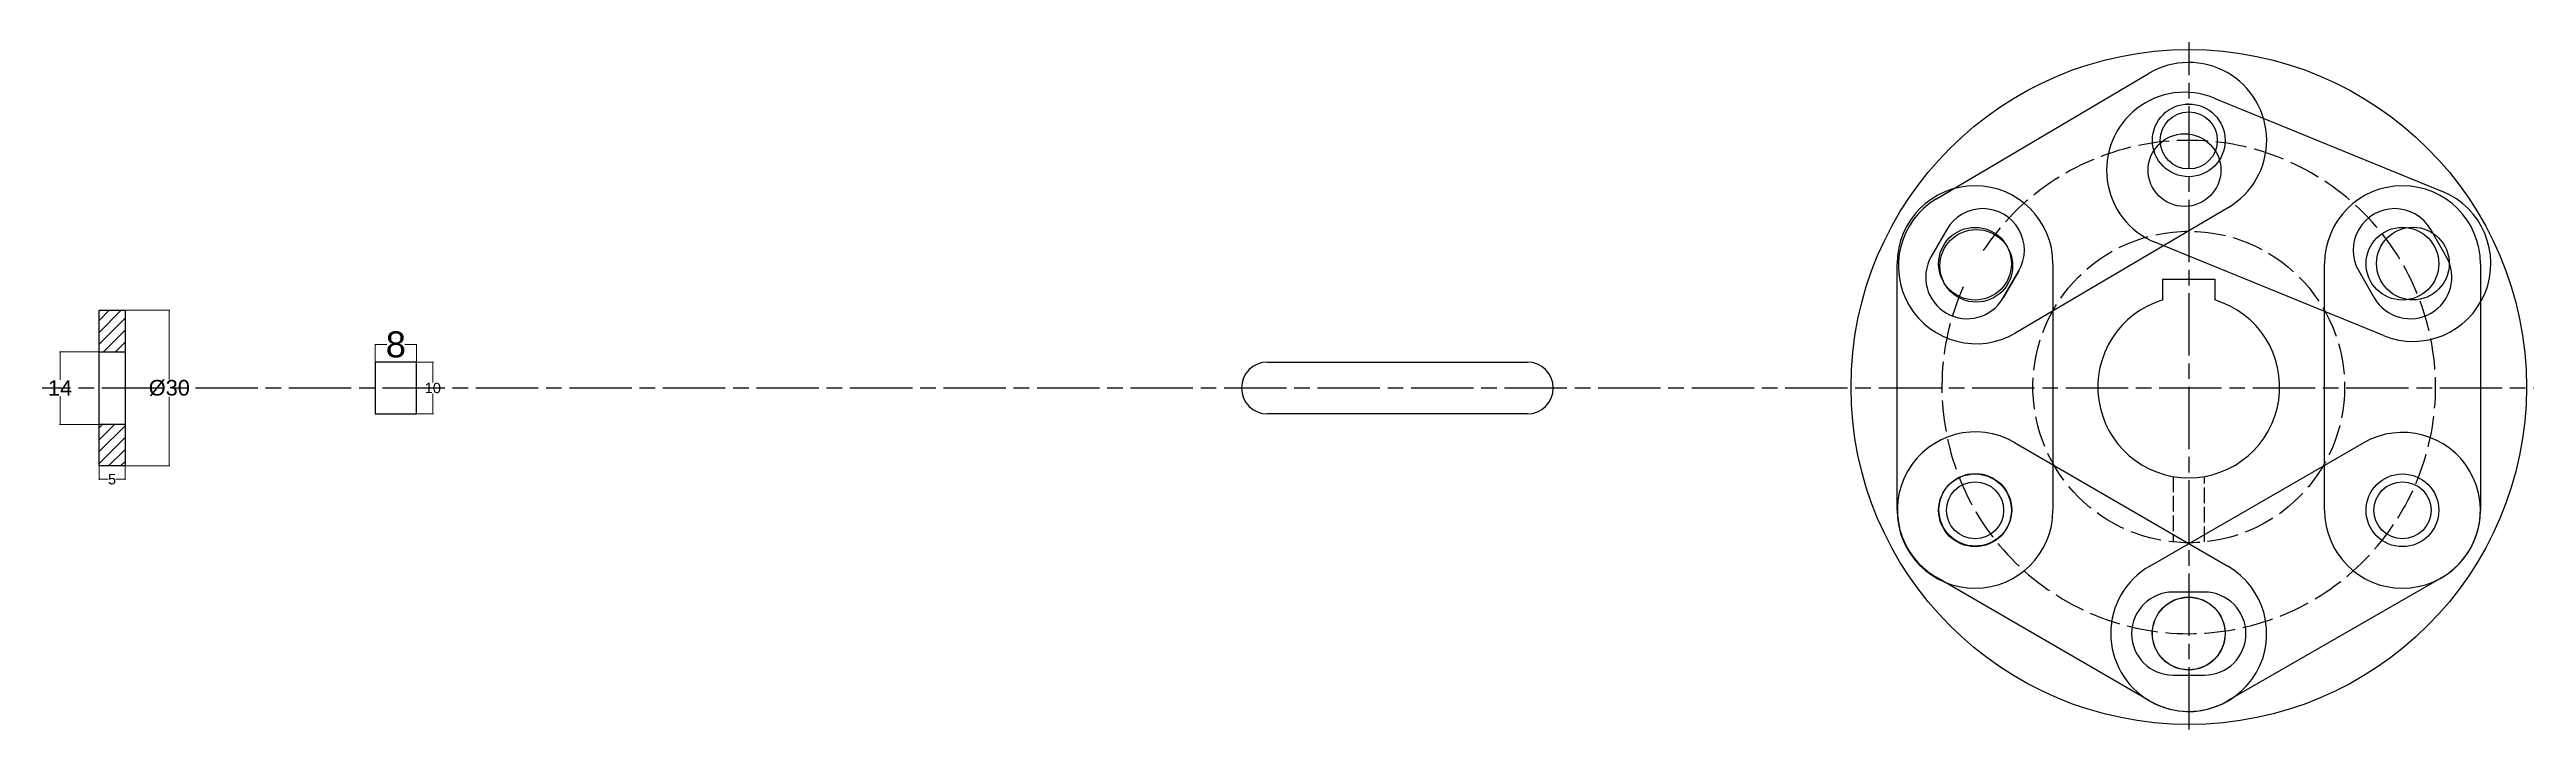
# Model space of a CAD drawing. Header units: inches. Extents: x -957 to 100, y -481 to 97.
# Drawn here: x -376.8 to 99.9, y -47.5 to 82.5 of the extents above; entities that cross this region are included whole.
import ezdxf

# ---------------------------------------------------------------- set-up
doc = ezdxf.new("R2010")
doc.units = ezdxf.units.IN
doc.header["$MEASUREMENT"] = 0
for name, pattern in [('AM_ISO02W050', [7.5, 6, -1.5]), ('AM_ISO02W050x2', [3.75, 3, -0.75]), ('AM_ISO08W050', [18, 12, -1.5, 3, -1.5])]:
    doc.linetypes.add(name, pattern=pattern)
doc.layers.add('AM_5', color=3, linetype='Continuous', lineweight=15)
doc.styles.get("Standard").update_dxf_attribs({"font": 'arial.ttf'})
doc.dimstyles.new('AM_ANSI$0', dxfattribs={"dimtxt": 0.12, "dimasz": 0.12, "dimexe": 0.1, "dimexo": 0.05, "dimgap": 0.06, "dimtad": 0, "dimtih": 1, "dimtoh": 1, "dimdec": 4, "dimzin": 7, "dimdsep": 46, "dimtxsty": 'Standard', "dimcen": 0, "dimclrd": 256, "dimclre": 256, "dimclrt": 2, "dimadec": 0, "dimazin": 2, "dimtp": 0.1, "dimtm": 0.1, "dimtfac": 0.71, "dimtdec": 4, "dimtofl": 0, "dimtmove": 0, "dimatfit": 3, "dimfxl": 1, "dimtolj": 1, "dimtzin": 7, "dimlwd": -1, "dimlwe": -1, "dimarcsym": 1})

# ---------------------------------------------------------------- blocks, each defined once
blk = doc.blocks.new('*D38')
at = {"layer": 'AM_5', "linetype": 'ByBlock', "transparency": 16777216}
for p, q in [((-362.24, 32.26), (-353.66, 32.26)), ((-353.76, 32.14), (-353.76, 18.93)), ((-353.76, 2.38), (-353.76, 15.58)), ((-362.24, 2.26), (-353.66, 2.26))]:
    blk.add_line(p, q, dxfattribs=at)
at = {"layer": 'AM_5', "transparency": 16777216}
for points in [[(-353.78, 32.14), (-353.74, 32.14), (-353.76, 32.26)], [(-353.78, 2.38), (-353.74, 2.38), (-353.76, 2.26)]]:
    blk.add_solid(points, dxfattribs=at)
at = {"layer": 'Defpoints', "color": 0, "transparency": 16777216}
for p in [(-362.29, 32.26), (-362.29, 2.26), (-353.76, 2.26)]:
    blk.add_point(p, dxfattribs=at)
at = {"layer": 'AM_5', "color": 2, "transparency": 16777216, "insert": (-353.76, 17.26), "char_height": 0.12, "attachment_point": 5}
blk.add_mtext('\\A1;{\\H3;%%C30}', dxfattribs=at)
blk = doc.blocks.new('*D39')
at = {"layer": 'AM_5', "linetype": 'ByBlock', "transparency": 16777216}
for p, q in [((-367.34, 24.26), (-374.9, 24.26)), ((-374.8, 24.14), (-374.8, 18.82)), ((-374.8, 10.38), (-374.8, 15.69)), ((-367.34, 10.26), (-374.9, 10.26))]:
    blk.add_line(p, q, dxfattribs=at)
at = {"layer": 'AM_5', "transparency": 16777216}
for points in [[(-374.82, 24.14), (-374.78, 24.14), (-374.8, 24.26)], [(-374.82, 10.38), (-374.78, 10.38), (-374.8, 10.26)]]:
    blk.add_solid(points, dxfattribs=at)
at = {"layer": 'Defpoints', "color": 0, "transparency": 16777216}
for p in [(-374.8, 24.26), (-367.29, 24.26), (-367.29, 10.26)]:
    blk.add_point(p, dxfattribs=at)
at = {"layer": 'AM_5', "color": 2, "transparency": 16777216, "insert": (-374.8, 17.26), "char_height": 0.12, "attachment_point": 5}
blk.add_mtext('\\A1;{\\H3;14}', dxfattribs=at)
blk = doc.blocks.new('*D40')
at = {"layer": 'AM_5', "linetype": 'ByBlock', "transparency": 16777216}
for p, q in [((-367.29, 2.21), (-367.29, -0.42)), ((-362.29, 2.21), (-362.29, -0.42)), ((-367.17, -0.32), (-365.51, -0.32)), ((-362.41, -0.32), (-364.07, -0.32))]:
    blk.add_line(p, q, dxfattribs=at)
at = {"layer": 'AM_5', "transparency": 16777216}
for points in [[(-367.17, -0.3), (-367.17, -0.34), (-367.29, -0.32)], [(-362.41, -0.3), (-362.41, -0.34), (-362.29, -0.32)]]:
    blk.add_solid(points, dxfattribs=at)
at = {"layer": 'Defpoints', "color": 0, "transparency": 16777216}
for p in [(-367.29, 2.26), (-362.29, 2.26), (-367.29, -0.32)]:
    blk.add_point(p, dxfattribs=at)
at = {"layer": 'AM_5', "color": 2, "transparency": 16777216, "insert": (-364.79, -0.32), "char_height": 0.12, "attachment_point": 5}
blk.add_mtext('\\A1;{\\H2;5}', dxfattribs=at)
blk = doc.blocks.new('*D41')
at = {"layer": 'AM_5', "linetype": 'ByBlock', "transparency": 16777216}
for p, q in [((-314.16, 22.31), (-314.16, 25.73)), ((-314.04, 25.63), (-311.87, 25.63)), ((-306.28, 25.63), (-308.46, 25.63)), ((-306.16, 22.31), (-306.16, 25.73))]:
    blk.add_line(p, q, dxfattribs=at)
at = {"layer": 'AM_5', "transparency": 16777216}
for points in [[(-314.04, 25.65), (-314.04, 25.61), (-314.16, 25.63)], [(-306.28, 25.65), (-306.28, 25.61), (-306.16, 25.63)]]:
    blk.add_solid(points, dxfattribs=at)
at = {"layer": 'Defpoints', "color": 0, "transparency": 16777216}
for p in [(-314.16, 25.63), (-314.16, 22.26), (-306.16, 22.26)]:
    blk.add_point(p, dxfattribs=at)
at = {"layer": 'AM_5', "color": 2, "transparency": 16777216, "insert": (-310.16, 25.63), "char_height": 0.12, "attachment_point": 5}
blk.add_mtext('\\A1;{\\H5;8}', dxfattribs=at)
blk = doc.blocks.new('*D42')
at = {"layer": 'AM_5', "linetype": 'ByBlock', "transparency": 16777216}
for p, q in [((-306.11, 22.26), (-302.94, 22.26)), ((-303.04, 22.14), (-303.04, 18.34)), ((-303.04, 12.38), (-303.04, 16.18)), ((-306.11, 12.26), (-302.94, 12.26))]:
    blk.add_line(p, q, dxfattribs=at)
at = {"layer": 'AM_5', "transparency": 16777216}
for points in [[(-303.06, 22.14), (-303.02, 22.14), (-303.04, 22.26)], [(-303.06, 12.38), (-303.02, 12.38), (-303.04, 12.26)]]:
    blk.add_solid(points, dxfattribs=at)
at = {"layer": 'Defpoints', "color": 0, "transparency": 16777216}
for p in [(-306.16, 22.26), (-306.16, 12.26), (-303.04, 12.26)]:
    blk.add_point(p, dxfattribs=at)
at = {"layer": 'AM_5', "color": 2, "transparency": 16777216, "insert": (-303.04, 17.26), "char_height": 0.12, "attachment_point": 5}
blk.add_mtext('\\A1;{\\H2;10}', dxfattribs=at)

msp = doc.modelspace()

# ---------------------------------------------------------------- hatches: boundary and pattern name
h = msp.add_hatch()
h.set_pattern_fill('ANSI31', color=256, scale=13)
h.paths.add_polyline_path([(-362.2896, 10.25873), (-367.2896, 10.25873), (-367.2896, 2.25873), (-362.2896, 2.25873)])
h.paths.add_polyline_path([(-362.2896, 32.25873), (-367.2896, 32.25873), (-367.2896, 24.25873), (-362.2896, 24.25873)])

# ---------------------------------------------------------------- linework, layer by layer
for p, q in [((34.92497, 71.95567), (34.53629, 71.94487)), ((2.21697, 39.80375), (-0.78303, 34.6076)), ((31.92497, -38.04433), (37.92497, -38.04433))]:
    msp.add_line(p, q)
at = {"linetype": 'AM_ISO08W050'}
for p, direction in [((34.92497, 17.45567), (0, -1)), ((-632.25216, 17.25873), (-1, 0))]:
    msp.add_xline(p, direction, dxfattribs=at)
for points in [[(-13.6, 53.70503), (27.29406, 77.86959)], [(39.78752, 73.10604), (83.74856, 55.11501)], [(-11.63944, 47.80375), (-14.63944, 42.6076)], [(42.55589, 52.04176), (1.66182, 27.8772)], [(84.48938, 42.6076), (81.48938, 47.80375)], [(72.3858, 27.35015), (28.42477, 45.34118)], [(-21.21123, -6.29433), (-21.21123, 41.20567)], [(-0.78303, 34.6076), (2.21697, 39.80375)], [(8.78877, 41.20567), (8.78877, -6.29433)], [(29.92497, 34.22618), (29.92497, 38.25567), (39.92497, 38.25567), (39.92497, 34.22618)], [(61.06118, -6.29433), (61.06118, 41.20567)], [(67.63298, 39.80375), (67.63298, 39.80375), (70.63298, 34.6076)], [(91.06118, 41.20567), (91.06118, -6.29433)], [(-142.38935, 22.25873), (-92.38935, 22.25873)], [(-92.38935, 12.25873), (-142.38935, 12.25873)], [(1.3729, 6.7729), (42.45467, -17.07114)], [(27.41753, -17.02024), (68.57018, 6.70125)], [(27.39528, -43.01752), (-13.68649, -19.17348)], [(37.92497, -22.04433), (31.92497, -22.04433)], [(83.55218, -19.2899), (42.39952, -43.01139)], [(31.92497, -38.04433), (37.92497, -38.04433)]]:
    msp.add_lwpolyline(points)
for points in [[(-367.2896, 32.25873), (-362.2896, 32.25873), (-362.2896, 2.25873), (-367.2896, 2.25873)], [(-367.2896, 24.25873), (-362.2896, 24.25873), (-362.2896, 10.25873), (-367.2896, 10.25873)], [(-306.16274, 22.25873), (-314.16274, 22.25873), (-314.16274, 12.25873), (-306.16274, 12.25873)]]:
    msp.add_lwpolyline(points, close=True)
at = {"linetype": 'AM_ISO02W050x2'}
for points in [[(31.92497, 0.21473), (31.92497, -12.39395)], [(37.92497, -12.39395), (37.92497, 0.21473)]]:
    msp.add_lwpolyline(points, dxfattribs=at)
for centre, radius in [((34.92497, 17.45567), 65), ((34.92497, 64.95567), 7), ((34.92497, 64.95567), 7), ((34.92497, 64.95567), 5.5), ((34.10614, 59.22361), 7), ((-6.21123, 41.20567), 7), ((-5.96909, 40.79112), 7), ((76.06118, 41.20567), 7), ((78.06718, 41.23258), 7), ((-6.21123, -6.29433), 7), ((-6.21123, -6.29433), 7), ((-6.1568, -6.20029), 7), ((76.06118, -6.29433), 7), ((76.06118, -6.29433), 7), ((76.06118, -6.29433), 7), ((-6.21123, -6.29433), 5.5), ((76.06118, -6.29433), 5.5), ((34.90853, -30.01582), 7), ((34.92497, -30.04433), 7)]:
    msp.add_circle(centre, radius)
at = {"linetype": 'AM_ISO02W050'}
msp.add_circle((34.92497, 17.45567), 30, dxfattribs=at)
for centre, radius, start, end in [((34.92497, 64.95567), 15, 300.5791036, 120.5791036), ((34.10614, 59.22361), 15, 67.7431932, 247.7431932), ((-6.21123, 41.20567), 15, 0, 180), ((-5.96909, 40.79112), 15, 120.5791036, 300.5791036), ((76.06118, 41.20567), 15, 0, 180), ((78.06718, 41.23258), 15, 247.7431932, 67.7431932), ((-4.71123, 43.80375), 8, 330, 150), ((74.56118, 43.80375), 8, 30, 210), ((-7.71123, 38.6076), 8, 150, 330), ((77.56118, 38.6076), 8, 210, 30), ((34.92497, 17.45567), 17.5, 106.6015496, 73.3984504), ((-142.38935, 17.25873), 5, 90, 270), ((-92.38935, 17.25873), 5, 270, 90), ((-6.1568, -6.20029), 15, 59.8689316, 239.8689316), ((76.06118, -6.29433), 15, 299.9602963, 119.9602963), ((-6.21123, -6.29433), 15, 180, 0), ((76.06118, -6.29433), 15, 180, 0), ((34.90853, -30.01582), 15, 119.9602963, 299.9602963), ((34.92497, -30.04433), 15, 239.8689316, 59.8689316), ((31.92497, -30.04433), 8, 90, 270), ((37.92497, -30.04433), 8, 270, 90)]:
    msp.add_arc(centre, radius, start, end)
msp.add_arc((34.92497, 17.45567), 47.5, 156.0370661, 146.3789091, dxfattribs=at)

# ---------------------------------------------------------------- dimensions: what is measured, and where the dimension line sits
at = {"layer": 'AM_5'}
for base, p1, p2, angle, text, picture, middle in [((-353.76295, 2.25873), (-362.2896, 32.25873), (-362.2896, 2.25873), 90, '{\\H3;%%C30}', '*D38', (-353.76295, 17.25873)), ((-374.80394, 24.25873), (-367.2896, 10.25873), (-367.2896, 24.25873), 90, '{\\H3;14}', '*D39', (-374.80394, 17.25873)), ((-314.16274, 25.63033), (-306.16274, 22.25873), (-314.16274, 22.25873), 0, '{\\H5;8}', '*D41', (-310.16274, 25.63033)), ((-303.03746, 12.25873), (-306.16274, 22.25873), (-306.16274, 12.25873), 90, '{\\H2;10}', '*D42', (-303.03746, 17.25873)), ((-367.2896, -0.3202), (-362.2896, 2.25873), (-367.2896, 2.25873), 0, '{\\H2;5}', '*D40', (-364.7896, -0.3202))]:
    dim = msp.add_linear_dim(base=base, p1=p1, p2=p2, angle=angle, text=text, dimstyle='AM_ANSI$0', override={"dimpost": ''}, dxfattribs=at)
    dim.commit()
    dim.dimension.update_dxf_attribs({"geometry": picture, "text_midpoint": middle})

doc.saveas('drawing.dxf')
